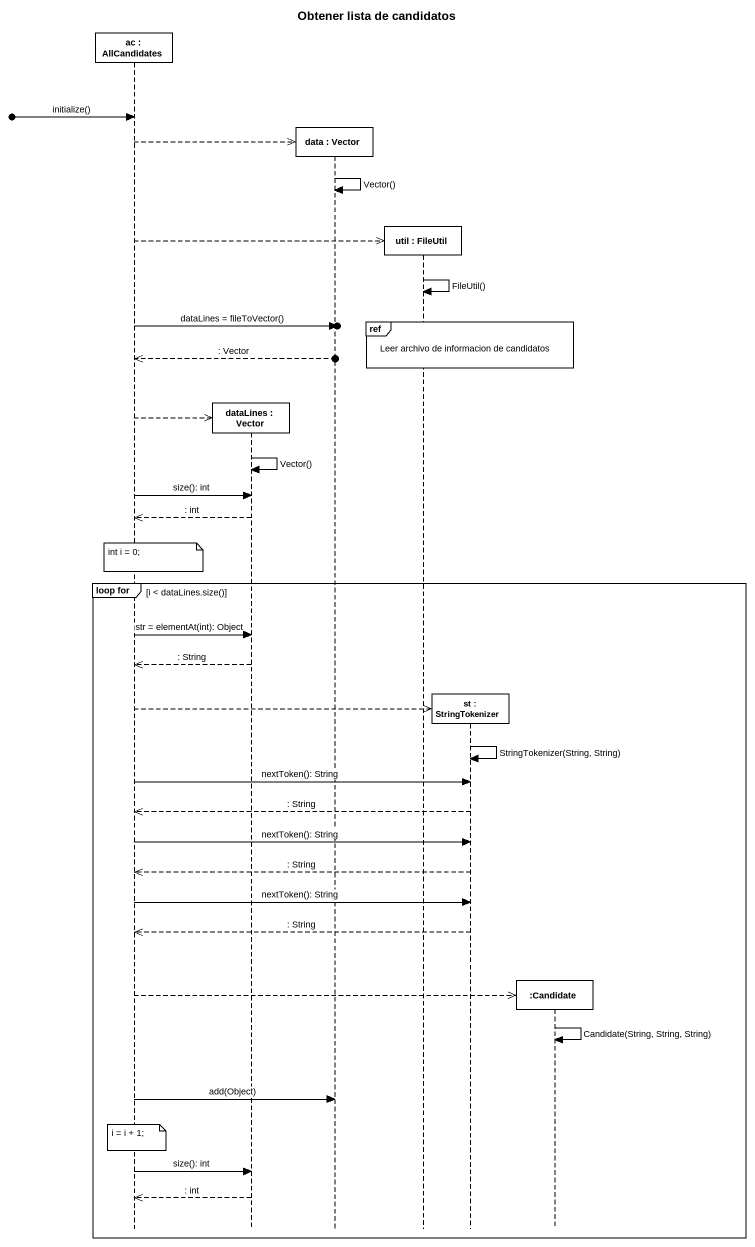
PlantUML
@startuml
title Obtener lista de candidatos
hide footbox
participant "ac : AllCandidates" as ac
participant "dataLines : Vector" as dataLines
participant "data : Vector" as data
participant "util : FileUtil" as util
participant "st : StringTokenizer" as st
participant ":Candidate" as Candidate

[o-> ac : initialize()
ac -->> data **
data -> data : Vector()
ac -->> util **
util -> util : FileUtil()
ref over util, st, Candidate : Leer archivo de informacion de candidatos
ac ->o] : dataLines = fileToVector()
ac <<--o] : : Vector
ac -->> dataLines **
dataLines -> dataLines : Vector()
ac -> dataLines : size(): int
dataLines -->> ac : : int
note over ac : int i = 0;
group loop for [i < dataLines.size()]
  ac -> dataLines : str = elementAt(int): Object
  dataLines -->> ac : : String
  ac -->> st **
  st -> st : StringTokenizer(String, String)
  ac -> st : nextToken(): String
  st -->> ac : : String
  ac -> st : nextToken(): String
  st -->> ac : : String
  ac -> st : nextToken(): String
  st -->> ac : : String
  ac -->> Candidate **
  Candidate -> Candidate : Candidate(String, String, String)
  ac -> data : add(Object)
  note over ac : i = i + 1;
  ac -> dataLines : size(): int
  dataLines -->> ac : : int
end
@enduml
